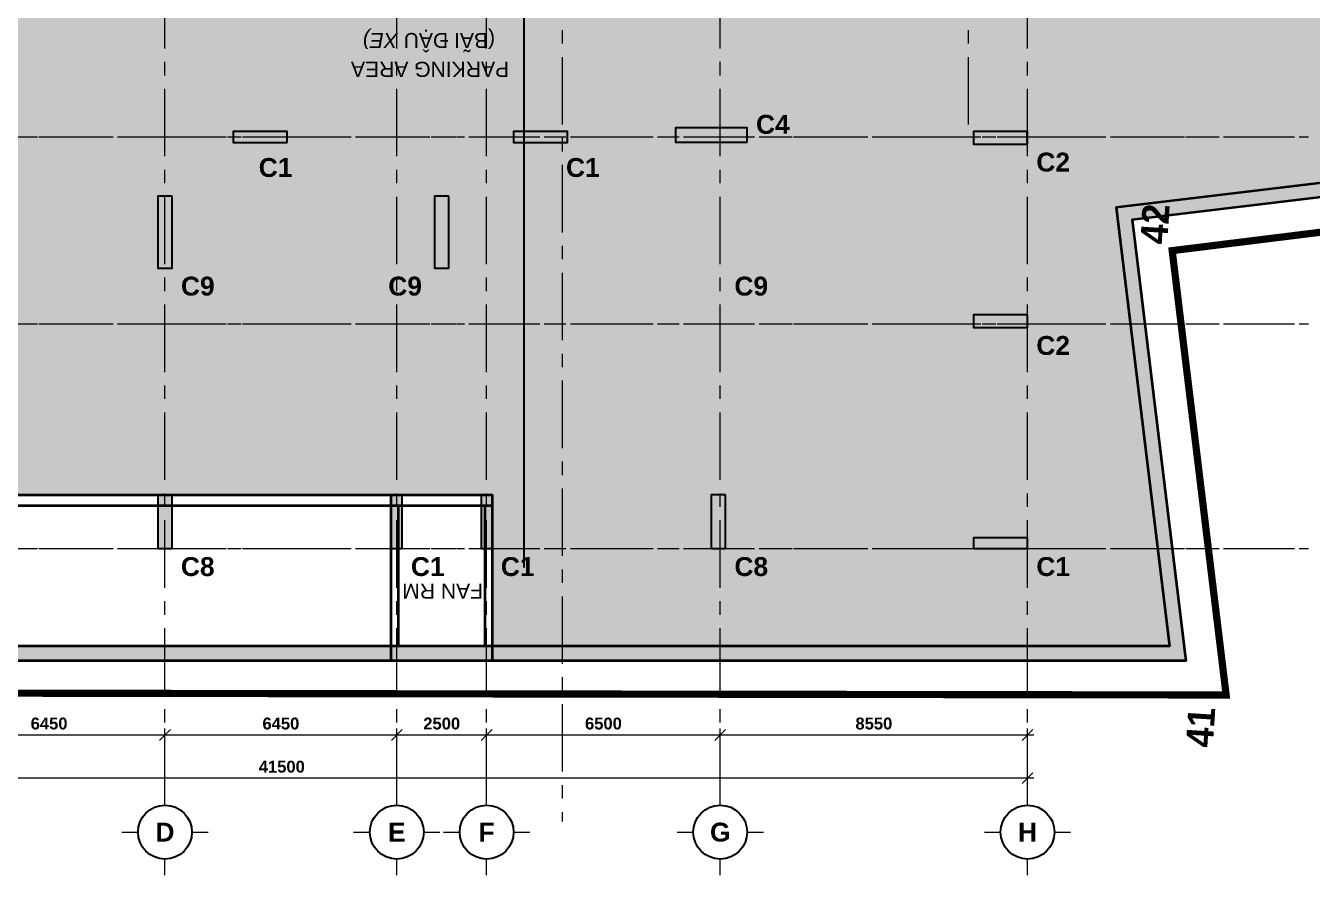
# Model space of a CAD drawing. Header units: millimetres. Extents: x -100356 to 314685, y 446 to 1273965.
# Drawn here: x 53870 to 89668, y 279176 to 302804 of the extents above; entities that cross this region are included whole.
import ezdxf
from ezdxf.enums import TextEntityAlignment as Align
from ezdxf.xclip import XClip

# ---------------------------------------------------------------- set-up
doc = ezdxf.new("R2010")
doc.units = ezdxf.units.MM
doc.header["$XCLIPFRAME"] = 2
for name, pattern in [('20180221 BF$0$b2$0$Kume - Key Plan Boundary', [16, 8, -2, 4, -2]), ('20180221 BF$0$Core - tb$0$HIDDEN', [0.375, 0.25, -0.125]), ('20180221 BF$0$DASHDOT', [1, 0.5, -0.25, 0, -0.25]), ('20180221 BF$0$HIDDEN', [0.375, 0.25, -0.125]), ('CENTER', [2, 1.25, -0.25, 0.25, -0.25]), ('gf$0$CENTER2', [28.575, 19.05, -3.175, 3.175, -3.175]), ('gf$0$Kume - Grid Line', [10.5, 6, -1.25, 2, -1.25])]:
    doc.linetypes.add(name, pattern=pattern)
doc.layers.get('DEFPOINTS').update_dxf_attribs({"lineweight": 13})
for name, color, linetype in [('20180221 BF$0$10', 1, 'Continuous'), ('20180221 BF$0$sohieu_diem', 2, 'Continuous'), ('20180221 BF$0$TREE', 99, 'Continuous'), ('STR', 7, 'Continuous')]:
    doc.layers.add(name, color=color, linetype=linetype)
for name, color, linetype, lineweight in [('20180221 BF$0$@ color hatch', 7, 'Continuous', 13), ('20180221 BF$0$b1$0$A-_WALL----_H', 1, 'Continuous', 18), ('20180221 BF$0$b1$0$Core - tb$0$A.Concrete', 7, 'Continuous', 35), ('20180221 BF$0$b2$0$A-_WALL----_E', 1, 'Continuous', 9), ('20180221 BF$0$b2$0$A-_WALLPRTN_E', 1, 'Continuous', 9), ('20180221 BF$0$b2$0$C-_SITEBNRY_E', 1, '20180221 BF$0$b2$0$Kume - Key Plan Boundary', 100), ('20180221 BF$0$setback', 1, 'Continuous', 13), ('20180221 BF$0$TEXT', 6, 'Continuous', 20), ('20180330-Ascent Plaza-TP-Ban ve so bo$0$20180221 BF$0$Core - tb$0$A.Wall', 2, 'Continuous', 35), ('@ color hatch', 7, 'Continuous', 13), ('A.Concrete', 7, 'Continuous', 25), ('gf$0$A.Axis', 251, 'gf$0$CENTER2', 13), ('LC.HA', 250, 'Continuous', 9), ('LDIM OUT', 250, 'Continuous', 13), ('LGI', 250, 'CENTER', 9), ('luoicot', 30, 'Continuous', 13), ('TEXT', 6, 'Continuous', 20), ('Text 35', 250, 'Continuous', 15), ('TXT', 1, 'Continuous', 25)]:
    doc.layers.add(name, color=color, linetype=linetype, lineweight=lineweight)
doc.styles.add('20180221 BF$0$VAPTIMN', font='VNI-Aptima-Bold.TTF')
doc.styles.add('20180221 BF$0$VnArial', font='Font - TrueType - Arial.ttf')
doc.styles.add('ARIAL', font='Font - TrueType - Arial Bold.ttf')
doc.dimstyles.new('TL 150 OUT', dxfattribs={"dimscale": 150, "dimtxt": 2.2, "dimasz": 2, "dimexe": 1.2, "dimexo": 1.5, "dimgap": 1, "dimtad": 1, "dimdec": 0, "dimdsep": 46, "dimtxsty": 'ARIAL', "dimblk": 'OBLIQUE', "dimcen": 2, "dimdle": 1.2, "dimclrd": 256, "dimclre": 256, "dimclrt": 4, "dimaunit": 1, "dimadec": 0, "dimazin": 0, "dimtfac": 1, "dimtdec": 0, "dimtix": 1, "dimtmove": 2, "dimatfit": 3, "dimfxl": 1, "dimtolj": 1, "dimtzin": 0, "dimarcsym": 0})

# ---------------------------------------------------------------- blocks, each defined once
blk = doc.blocks.new('20180221 BF$0$b2$0$Family - ___-1748564-1st Basement')
at = {"layer": '20180221 BF$0$b2$0$C-_SITEBNRY_E', "lineweight": 18}
for p, q in [((112405, 50879), (61188, 50955)), ((61188, 50955), (62689, 38597)), ((62689, 38597), (26483, 34106))]:
    blk.add_line(p, q, dxfattribs=at)
blk = doc.blocks.new('20180221 BF$0$hientrang')
at = {"layer": '20180221 BF$0$10', "color": 1, "linetype": 'Continuous'}
for p, q in [((-113704, 94445, 0), (-110540, 43326, 0)), ((-110540, 43326, 0), (-98301, 45606, 0)), ((-98301, 45606, 0), (-91530, 9756, 0))]:
    blk.add_line(p, q, dxfattribs=at)
at = {"layer": '20180221 BF$0$10', "color": 1}
for p, q in [((-113704, 94445, 0), (-110540, 43326, 0)), ((-110540, 43326, 0), (-98301, 45606, 0)), ((-98301, 45606, 0), (-91530, 9756, 0))]:
    blk.add_line(p, q, dxfattribs=at)
at = {"layer": '20180221 BF$0$setback', "color": 1, "linetype": '20180221 BF$0$DASHDOT', "ltscale": 200, "const_width": 200, "elevation": 0}
blk.add_lwpolyline([(-113704, 94445), (-110540, 43326), (-98301, 45606), (-91530, 9756)], dxfattribs=at)
at = {"layer": '20180221 BF$0$sohieu_diem', "color": 3, "const_width": 93.8, "elevation": 0}
for points in [[(-98348, 45606, 1), (-98254, 45606, 1)], [(-110586, 43326, 1), (-110493, 43326, 1)]]:
    blk.add_lwpolyline(points, format="xyb", close=True, dxfattribs=at)
at = {"layer": '20180221 BF$0$sohieu_diem', "color": 3, "style": '20180221 BF$0$VAPTIMN'}
for s, p in [('42', (-98151, 45756, 0)), ('41', (-112038, 43605, 0))]:
    blk.add_text(s, height=750, rotation=359.9273, dxfattribs=at).set_placement(p)
blk = doc.blocks.new('SECTION SYMBOL 2')
at = {"layer": 'TXT', "linetype": '20180221 BF$0$Core - tb$0$HIDDEN', "ltscale": 300, "const_width": 50}
blk.add_lwpolyline([(-1200, -31832), (-1200, 11798)], dxfattribs=at)
blk = doc.blocks.new('_Oblique')
at = {"color": 0, "linetype": 'ByBlock', "lineweight": -2}
blk.add_line((-0.5, -0.5), (0.5, 0.5), dxfattribs=at)
blk = doc.blocks.new('*D500')
at = {"layer": 'DEFPOINTS', "color": 0, "ltscale": 1000, "transparency": 16777216}
for p in [(-49500, 49084), (-40950, 49084), (-40950, 47584)]:
    blk.add_point(p, dxfattribs=at)
at = {"layer": 'LDIM OUT', "lineweight": -2, "ltscale": 1000, "transparency": 16777216}
for p, q in [((-49500, 48859), (-49500, 47404)), ((-40950, 48859), (-40950, 47404)), ((-49680, 47584), (-40770, 47584))]:
    blk.add_line(p, q, dxfattribs=at)
at = {"layer": 'LDIM OUT', "lineweight": -2, "ltscale": 1000, "transparency": 16777216, "xscale": 300, "yscale": 300, "zscale": 300, "rotation": 180}
blk.add_blockref('_Oblique', (-49500, 47584), dxfattribs=at)
at = {"layer": 'LDIM OUT', "lineweight": -2, "ltscale": 1000, "transparency": 16777216, "xscale": 300, "yscale": 300, "zscale": 300}
blk.add_blockref('_Oblique', (-40950, 47584), dxfattribs=at)
at = {"layer": 'LDIM OUT', "color": 4, "ltscale": 1000, "transparency": 16777216, "insert": (-45225, 47266), "char_height": 330, "attachment_point": 5, "rotation": 180, "style": 'ARIAL'}
blk.add_mtext('\\A1;8550', dxfattribs=at)
blk = doc.blocks.new('*D501')
at = {"layer": 'DEFPOINTS', "color": 0, "ltscale": 1000, "transparency": 16777216}
for p in [(-40950, 49084), (-34450, 49084), (-34450, 47584)]:
    blk.add_point(p, dxfattribs=at)
at = {"layer": 'LDIM OUT', "lineweight": -2, "ltscale": 1000, "transparency": 16777216}
for p, q in [((-40950, 48859), (-40950, 47404)), ((-34450, 48859), (-34450, 47404)), ((-41130, 47584), (-34270, 47584))]:
    blk.add_line(p, q, dxfattribs=at)
at = {"layer": 'LDIM OUT', "lineweight": -2, "ltscale": 1000, "transparency": 16777216, "xscale": 300, "yscale": 300, "zscale": 300, "rotation": 180}
blk.add_blockref('_Oblique', (-40950, 47584), dxfattribs=at)
at = {"layer": 'LDIM OUT', "lineweight": -2, "ltscale": 1000, "transparency": 16777216, "xscale": 300, "yscale": 300, "zscale": 300}
blk.add_blockref('_Oblique', (-34450, 47584), dxfattribs=at)
at = {"layer": 'LDIM OUT', "color": 4, "ltscale": 1000, "transparency": 16777216, "insert": (-37700, 47266), "char_height": 330, "attachment_point": 5, "rotation": 180, "style": 'ARIAL'}
blk.add_mtext('\\A1;6500', dxfattribs=at)
blk = doc.blocks.new('*D502')
at = {"layer": 'DEFPOINTS', "color": 0, "ltscale": 1000, "transparency": 16777216}
for p in [(-34450, 49084), (-31950, 49084), (-31950, 47584)]:
    blk.add_point(p, dxfattribs=at)
at = {"layer": 'LDIM OUT', "lineweight": -2, "ltscale": 1000, "transparency": 16777216}
for p, q in [((-34450, 48859), (-34450, 47404)), ((-31950, 48859), (-31950, 47404)), ((-34630, 47584), (-31770, 47584))]:
    blk.add_line(p, q, dxfattribs=at)
at = {"layer": 'LDIM OUT', "lineweight": -2, "ltscale": 1000, "transparency": 16777216, "xscale": 300, "yscale": 300, "zscale": 300, "rotation": 180}
blk.add_blockref('_Oblique', (-34450, 47584), dxfattribs=at)
at = {"layer": 'LDIM OUT', "lineweight": -2, "ltscale": 1000, "transparency": 16777216, "xscale": 300, "yscale": 300, "zscale": 300}
blk.add_blockref('_Oblique', (-31950, 47584), dxfattribs=at)
at = {"layer": 'LDIM OUT', "color": 4, "ltscale": 1000, "transparency": 16777216, "insert": (-33200, 47266), "char_height": 330, "attachment_point": 5, "rotation": 180, "style": 'ARIAL'}
blk.add_mtext('\\A1;2500', dxfattribs=at)
blk = doc.blocks.new('*D503')
at = {"layer": 'DEFPOINTS', "color": 0, "ltscale": 1000, "transparency": 16777216}
for p in [(-31950, 49084), (-25500, 49084), (-25500, 47584)]:
    blk.add_point(p, dxfattribs=at)
at = {"layer": 'LDIM OUT', "lineweight": -2, "ltscale": 1000, "transparency": 16777216}
for p, q in [((-31950, 48859), (-31950, 47404)), ((-25500, 48859), (-25500, 47404)), ((-32130, 47584), (-25320, 47584))]:
    blk.add_line(p, q, dxfattribs=at)
at = {"layer": 'LDIM OUT', "lineweight": -2, "ltscale": 1000, "transparency": 16777216, "xscale": 300, "yscale": 300, "zscale": 300, "rotation": 180}
blk.add_blockref('_Oblique', (-31950, 47584), dxfattribs=at)
at = {"layer": 'LDIM OUT', "lineweight": -2, "ltscale": 1000, "transparency": 16777216, "xscale": 300, "yscale": 300, "zscale": 300}
blk.add_blockref('_Oblique', (-25500, 47584), dxfattribs=at)
at = {"layer": 'LDIM OUT', "color": 4, "ltscale": 1000, "transparency": 16777216, "insert": (-28725, 47266), "char_height": 330, "attachment_point": 5, "rotation": 180, "style": 'ARIAL'}
blk.add_mtext('\\A1;6450', dxfattribs=at)
blk = doc.blocks.new('*D504')
at = {"layer": 'DEFPOINTS', "color": 0, "ltscale": 1000, "transparency": 16777216}
for p in [(-25500, 49084), (-19050, 49084), (-19050, 47584)]:
    blk.add_point(p, dxfattribs=at)
at = {"layer": 'LDIM OUT', "lineweight": -2, "ltscale": 1000, "transparency": 16777216}
for p, q in [((-25500, 48859), (-25500, 47404)), ((-19050, 48859), (-19050, 47404)), ((-25680, 47584), (-18870, 47584))]:
    blk.add_line(p, q, dxfattribs=at)
at = {"layer": 'LDIM OUT', "lineweight": -2, "ltscale": 1000, "transparency": 16777216, "xscale": 300, "yscale": 300, "zscale": 300, "rotation": 180}
blk.add_blockref('_Oblique', (-25500, 47584), dxfattribs=at)
at = {"layer": 'LDIM OUT', "lineweight": -2, "ltscale": 1000, "transparency": 16777216, "xscale": 300, "yscale": 300, "zscale": 300}
blk.add_blockref('_Oblique', (-19050, 47584), dxfattribs=at)
at = {"layer": 'LDIM OUT', "color": 4, "ltscale": 1000, "transparency": 16777216, "insert": (-22275, 47266), "char_height": 330, "attachment_point": 5, "rotation": 180, "style": 'ARIAL'}
blk.add_mtext('\\A1;6450', dxfattribs=at)
blk = doc.blocks.new('BLOCK TRUC')
for p, q in [((0, 500), (0, 800)), ((500, 0), (800, 0)), ((-800, 0), (-500, 0)), ((0, -800), (0, -500))]:
    blk.add_line(p, q)
at = {"lineweight": 25}
blk.add_circle((0, 0), 500, dxfattribs=at)
at = {"style": 'ARIAL'}
blk.add_attdef('1-2', text='', height=350, rotation=0, dxfattribs=at).set_placement((0, 0), align=Align.MIDDLE_CENTER)
blk = doc.blocks.new('*D508')
at = {"layer": 'DEFPOINTS', "color": 0, "ltscale": 1000, "transparency": 16777216}
for p in [(-49500, 49084), (-8000, 48784), (-8000, 47404)]:
    blk.add_point(p, dxfattribs=at)
at = {"layer": 'LDIM OUT', "lineweight": -2, "ltscale": 1000, "transparency": 16777216}
for p, q in [((-49680, 48784), (-7820, 48784)), ((-49500, 48859), (-49500, 48604)), ((-8000, 47629), (-8000, 48964))]:
    blk.add_line(p, q, dxfattribs=at)
at = {"layer": 'LDIM OUT', "lineweight": -2, "ltscale": 1000, "transparency": 16777216, "xscale": 300, "yscale": 300, "zscale": 300, "rotation": 180}
blk.add_blockref('_Oblique', (-49500, 48784), dxfattribs=at)
at = {"layer": 'LDIM OUT', "lineweight": -2, "ltscale": 1000, "transparency": 16777216, "xscale": 300, "yscale": 300, "zscale": 300}
blk.add_blockref('_Oblique', (-8000, 48784), dxfattribs=at)
at = {"layer": 'LDIM OUT', "color": 4, "ltscale": 1000, "transparency": 16777216, "insert": (-28750, 48466), "char_height": 330, "attachment_point": 5, "rotation": 180, "style": 'ARIAL'}
blk.add_mtext('\\A1;41500', dxfattribs=at)
blk = doc.blocks.new('X-GRID')
at = {"layer": 'LGI', "ltscale": 1500}
for p, q in [((-36550, -7272.6), (-36550, 49990.7)), ((-49500, 49486.8), (-49500, -7272.6)), ((-40950, 49486.8), (-40950, -7272.6)), ((-34450, 49486.8), (-34450, -7272.6)), ((-31950, 49486.8), (-31950, -7272.6)), ((-25500, 49486.8), (-25500, -7272.6)), ((5008.8, 42400), (-57318.6, 42400)), ((5008.8, 36150), (-57318.6, 36150)), ((5008.8, 30950), (-57318.6, 30950)), ((-47850, -7272.6), (-47850, 30850))]:
    blk.add_line(p, q, dxfattribs=at)
at = {"xscale": 1.5, "yscale": 1.5, "zscale": 1.5, "rotation": 180}
for p, values in [((-49500, 50284), {'1-2': 'H'}), ((-40950, 50284), {'1-2': 'G'}), ((-34450, 50284), {'1-2': 'F'}), ((-31950, 50284), {'1-2': 'E'}), ((-25500, 50284), {'1-2': 'D'})]:
    blk.add_blockref('BLOCK TRUC', p, dxfattribs=at).add_auto_attribs(values)
at = {"layer": 'LDIM OUT', "ltscale": 1000}
for base, p1, p2, picture, middle in [((-40950, 47584), (-49500, 49084), (-40950, 49084), '*D500', (-45225, 47265.5)), ((-8000, 48784), (-49500, 49084), (-8000, 47404), '*D508', (-28750, 48465.5)), ((-34450, 47584), (-40950, 49084), (-34450, 49084), '*D501', (-37700, 47265.5)), ((-31950, 47584), (-34450, 49084), (-31950, 49084), '*D502', (-33200, 47265.5)), ((-25500, 47584), (-31950, 49084), (-25500, 49084), '*D503', (-28725, 47265.5)), ((-19050, 47584), (-25500, 49084), (-19050, 49084), '*D504', (-22275, 47265.5))]:
    dim = blk.add_linear_dim(base=base, p1=p1, p2=p2, dimstyle='TL 150 OUT', override={"dimtad": 4}, dxfattribs=at)
    dim.commit()
    dim.dimension.update_dxf_attribs({"geometry": picture, "text_midpoint": middle})
blk = doc.blocks.new('A$C60262ED2')
at = {"layer": 'LC.HA'}
h = blk.add_hatch(color=256, dxfattribs=at)
h.dxf.hatch_style = 1
h.paths.add_polyline_path([(49110, 20387), (49110, 20784), (47110, 20784), (47110, 20387)])
h = blk.add_hatch(color=256, dxfattribs=at)
h.dxf.hatch_style = 1
h.paths.add_polyline_path([(36309, 20384), (36309, 20684), (34809, 20684), (34809, 20384)])
h = blk.add_hatch(color=256, dxfattribs=at)
h.dxf.hatch_style = 1
h.paths.add_polyline_path([(44109, 20384), (44109, 20684), (42609, 20684), (42609, 20384)])
h = blk.add_hatch(color=256, dxfattribs=at)
h.dxf.hatch_style = 1
h.paths.add_polyline_path([(56909, 20334), (56909, 20684), (55409, 20684), (55409, 20334)])
h = blk.add_hatch(color=256, dxfattribs=at)
h.dxf.hatch_style = 1
h.paths.add_polyline_path([(33109, 18884), (32709, 18884), (32709, 16884), (33109, 16884)])
h = blk.add_hatch(color=256, dxfattribs=at)
h.dxf.hatch_style = 1
h.paths.add_polyline_path([(40809, 18884), (40409, 18884), (40409, 16884), (40809, 16884)])
h = blk.add_hatch(color=256, dxfattribs=at)
h.dxf.hatch_style = 1
h.paths.add_polyline_path([(56909, 15234), (56909, 15584), (55409, 15584), (55409, 15234)])
h = blk.add_hatch(color=256, dxfattribs=at)
h.dxf.hatch_style = 1
h.paths.add_polyline_path([(33107, 10584), (32707, 10584), (32707, 9084), (33107, 9084)])
h = blk.add_hatch(color=256, dxfattribs=at)
h.dxf.hatch_style = 1
h.paths.add_polyline_path([(39507, 10584), (39207, 10584), (39207, 9084), (39507, 9084)])
h = blk.add_hatch(color=256, dxfattribs=at)
h.dxf.hatch_style = 1
h.paths.add_polyline_path([(42009, 10584), (41709, 10584), (41709, 9084), (42009, 9084)])
h = blk.add_hatch(color=256, dxfattribs=at)
h.dxf.hatch_style = 1
h.paths.add_polyline_path([(48509, 10584), (48109, 10584), (48109, 9084), (48509, 9084)])
h = blk.add_hatch(color=256, dxfattribs=at)
h.dxf.hatch_style = 1
h.paths.add_polyline_path([(56909, 9084), (56909, 9384), (55409, 9384), (55409, 9084)])
at = {"layer": 'STR', "ltscale": 1000, "elevation": 0}
for points in [[(49110, 20387), (49110, 20784), (47110, 20784), (47110, 20387)], [(36309, 20384), (36309, 20684), (34809, 20684), (34809, 20384)], [(44109, 20384), (44109, 20684), (42609, 20684), (42609, 20384)], [(56909, 20334), (56909, 20684), (55409, 20684), (55409, 20334)], [(33109, 18884), (32709, 18884), (32709, 16884), (33109, 16884)], [(40809, 18884), (40409, 18884), (40409, 16884), (40809, 16884)], [(56909, 15234), (56909, 15584), (55409, 15584), (55409, 15234)], [(33107, 10584), (32707, 10584), (32707, 9084), (33107, 9084)], [(39507, 10584), (39207, 10584), (39207, 9084), (39507, 9084)], [(42009, 10584), (41709, 10584), (41709, 9084), (42009, 9084)], [(48509, 10584), (48109, 10584), (48109, 9084), (48509, 9084)], [(56909, 9084), (56909, 9384), (55409, 9384), (55409, 9084)]]:
    blk.add_lwpolyline(points, close=True, dxfattribs=at)
at = {"rotation": 180}
blk.add_blockref('X-GRID', (7409, 51484, 0), dxfattribs=at)
at = {"layer": 'Text 35', "ltscale": 1000, "style": 'ARIAL'}
for s, p in [('C4', (49354, 20623, 0)), ('C2', (57154, 19574, 0)), ('C1', (35517, 19423, 0)), ('C1', (44067, 19423, 0)), ('C9', (33354, 16124, 0)), ('C9', (39122, 16124, 0)), ('C9', (48754, 16124, 0)), ('C2', (57154, 14473, 0)), ('C8', (33352, 8323, 0)), ('C1', (39752, 8323, 0)), ('C1', (42254, 8323, 0)), ('C8', (48754, 8323, 0)), ('C1', (57154, 8324, 0))]:
    blk.add_text(s, height=525, dxfattribs=at).set_placement(p)
blk = doc.blocks.new('column')
at = {"layer": 'luoicot', "ltscale": 0.5}
blk.add_blockref('A$C60262ED2', (-47109, -40384, 0), dxfattribs=at)

msp = doc.modelspace()

# ---------------------------------------------------------------- hatches: boundary and pattern name
at = {"layer": '20180221 BF$0$b1$0$A-_WALL----_H'}
h = msp.add_hatch(color=250, dxfattribs=at)
h.paths.add_polyline_path([(29140.7, 333715.3), (83338.5, 333715.3), (84916, 322600), (115531.1, 329953.9), (117417.3, 324097.5), (137970.3, 330717), (139564.1, 325268.3), (145578.1, 304707.7), (84657.1, 297401.1), (86145.9, 285144.4), (37240.3, 285144.4), (37240.3, 306744.8), (31526.6, 306744.8), (29140.7, 308343.6)])
h.paths.add_polyline_path([(29540.7, 333315.3), (82991.2, 333315.3), (84581.7, 322108.4), (115264.1, 329478.4), (117159.2, 323594.2), (137701.7, 330210.3), (139180.2, 325156), (145061.6, 305048.7), (84211.7, 297750.6), (85694.4, 285544.4), (37640.3, 285544.4), (37640.3, 307144.8), (31648.3, 307144.8), (29540.7, 308557.1)], flags=16)
at = {"layer": '@ color hatch', "ltscale": 0.5}
h = msp.add_hatch(color=252, dxfattribs=at)
h.dxf.hatch_style = 1
edge = h.paths.add_edge_path()
edge.add_line((29540.6, 333315.3), (29540.6, 319459.8))
edge.add_line((29540.6, 319459.8), (32244.4, 319451.9))
edge.add_line((32244.4, 319451.9), (32244.4, 321359.9))
edge.add_line((32244.4, 321359.9), (36088.6, 321359.9))
edge.add_line((36088.6, 321359.9), (36088.6, 318025))
edge.add_line((36088.6, 318025), (42425.5, 318025))
edge.add_line((42425.5, 318025), (42425.5, 304294.4))
edge.add_line((42425.5, 304294.4), (42643.5, 304294.4))
edge.add_line((42643.5, 304294.4), (42643.5, 300559.8))
edge.add_arc((53143.5, 300559.8), 10500, 180, 270)
edge.add_line((53143.5, 290059.8), (53143.5, 289759.8))
edge.add_line((53143.5, 289759.8), (66842.4, 289759.8))
edge.add_line((66842.4, 289759.8), (66842.4, 285544.4))
edge.add_line((66842.4, 285544.4), (85694.2, 285544.4))
edge.add_line((85694.2, 285544.4), (84230, 297752.8))
edge.add_line((84230, 297752.8), (145061.4, 305048.7))
edge.add_line((145061.4, 305048.7), (137701.6, 330210.3))
edge.add_line((137701.6, 330210.3), (117159, 323594.2))
edge.add_line((117159, 323594.2), (115263.9, 329478.4))
edge.add_line((115263.9, 329478.4), (84581.5, 322108.4))
edge.add_line((84581.5, 322108.4), (82991, 333315.3))
edge.add_line((82991, 333315.3), (79044.2, 333315.3))
edge.add_line((79044.2, 333315.3), (79044.2, 329159.8))
edge.add_line((79044.2, 329159.8), (72890.8, 329159.8))
edge.add_line((72890.8, 329159.8), (72890.8, 333315.4))
edge.add_line((72890.8, 333315.4), (29540.6, 333315.3))
h.paths.add_polyline_path([(106186.1, 316249.6), (105230.1, 324195), (110701.6, 325624.6), (112252.7, 324676.9), (113166.7, 317090.6)], flags=16)
h.paths.add_polyline_path([(63470.6, 303338.6), (68944.2, 303338.7), (68944.2, 308376.9), (71340.6, 308376.9), (71340.6, 319559.9), (66242.8, 319559.8), (66242.8, 317159.8), (63472.9, 317159.8), (63472.9, 316959.8)], flags=16)
h.paths.add_polyline_path([(126157.7, 319989.4), (125778.5, 323155.5), (131668.6, 325271.6), (134228.4, 325576), (134501.2, 323298.8), (134774, 321021.5)], flags=16)

# ---------------------------------------------------------------- linework, layer by layer
at = {"layer": '20180221 BF$0$@ color hatch', "color": 7, "linetype": '20180221 BF$0$HIDDEN', "ltscale": 1000, "const_width": 30, "elevation": 0}
msp.add_lwpolyline([(115264.1, 329478.4), (84581.7, 322108.4), (82991.2, 333315.3), (79044.4, 333315.3), (79044.4, 329159.8), (72890.9, 329159.8), (72890.9, 333315.4), (29540.7, 333315.3), (29540.7, 319459.8), (32244.6, 319451.9), (32244.6, 321359.9), (36088.8, 321359.9), (36088.8, 318025), (42425.7, 318025), (42425.7, 304294.4), (42643.7, 304294.4), (42643.7, 300559.8, 0.4142136), (53143.7, 290059.8), (53143.7, 289759.8), (66842.6, 289759.8), (66842.6, 285544.4), (85694.4, 285544.4), (84230.2, 297752.8), (145061.6, 305048.7)], format="xyb", dxfattribs=at)
msp.add_lwpolyline([(37640.3, 304088.8), (42340, 304088.8), (42343.7, 300548.7, 0.4057998), (52843.7, 289764), (52843.7, 289463.9), (64039, 289463.9), (64039, 285544.4), (37640.3, 285544.4)], format="xyb", close=True, dxfattribs=at)
at = {"layer": '20180221 BF$0$b1$0$Core - tb$0$A.Concrete', "elevation": 0}
for points in [[(29140.7, 333715.3), (83338.5, 333715.3), (84916, 322600), (115531.1, 329953.9), (117417.3, 324097.5), (137970.3, 330717), (139564.1, 325268.3), (145578.1, 304707.7), (84657.1, 297401.1), (86145.9, 285144.4), (37240.3, 285144.4), (37240.3, 306744.8), (31526.6, 306744.8), (29140.7, 308343.6)], [(29540.7, 333315.3), (82991.2, 333315.3), (84581.7, 322108.4), (115264.1, 329478.4), (117159.2, 323594.2), (137701.7, 330210.3), (139180.2, 325156), (145061.6, 305048.7), (84211.7, 297750.6), (85694.4, 285544.4), (37640.3, 285544.4), (37640.3, 307144.8), (31648.3, 307144.8), (29540.7, 308557.1)]]:
    msp.add_lwpolyline(points, close=True, dxfattribs=at)
at = {"layer": '20180221 BF$0$b2$0$A-_WALL----_E'}
msp.add_line((81723.9, 299559.8, 0), (81723.9, 299859.8, 0), dxfattribs=at)
at = {"layer": '20180221 BF$0$b2$0$A-_WALLPRTN_E', "lineweight": 18}
msp.add_line((81738.9, 299544.8, 0), (81738.9, 299874.8, 0), dxfattribs=at)
at = {"layer": '20180330-Ascent Plaza-TP-Ban ve so bo$0$20180221 BF$0$Core - tb$0$A.Wall', "ltscale": 0.5, "elevation": 0}
for points in [[(42343.7, 304294.4), (42343.7, 300559.8, 0.4142136), (53143.7, 289759.8), (66842.6, 289759.8)], [(52843.7, 289463.9, 0.0067577), (53143.7, 289459.8), (66842.6, 289459.8)]]:
    msp.add_lwpolyline(points, format="xyb", dxfattribs=at)
for points in [[(64039, 289760), (66844.6, 289760), (66844.6, 285144.4), (64039, 285144.4)], [(64239, 289459.8), (66644.6, 289459.8), (66644.6, 285544.4), (64239, 285544.4)]]:
    msp.add_lwpolyline(points, close=True, dxfattribs=at)
at = {"layer": 'gf$0$A.Axis', "linetype": 'gf$0$Kume - Grid Line', "lineweight": 9, "ltscale": 100}
for p, q in [((26299.5, 299709.8, 0), (89559.5, 299709.8, 0)), ((26299.5, 294509.8, 0), (89559.5, 294509.8, 0)), ((26299.5, 288259.8, 0), (89559.5, 288259.8, 0))]:
    msp.add_line(p, q, dxfattribs=at)

# ---------------------------------------------------------------- block references
at = {"layer": '20180221 BF$0$b2$0$C-_SITEBNRY_E', "lineweight": 18, "rotation": 180}
msp.add_blockref('20180221 BF$0$b2$0$Family - ___-1748564-1st Basement', (148459.1, 335145, 0), dxfattribs=at)
at = {"layer": '20180221 BF$0$TREE'}
ref = msp.add_blockref('20180221 BF$0$hientrang', (137502.3, 391767.9, 0), dxfattribs=dict(at, rotation=86.37342821610302))
XClip(ref).set_block_clipping_path([(-121163.6677206126, 112835.5373194454), (-112147.2811558732, -29423.0062568703), (-23551.8986045148, -23807.8059542924), (-32568.2851692542, 118450.7376220233)])
at = {"layer": 'A.Concrete'}
msp.add_blockref('column', (71944.3, 319559.8, 0), dxfattribs=at)
at = {"layer": 'TEXT'}
msp.add_blockref('SECTION SYMBOL 2', (68934.8, 319559.8, 0), dxfattribs=at)

# ---------------------------------------------------------------- texts
at = {"layer": '20180221 BF$0$TEXT', "style": '20180221 BF$0$VnArial'}
msp.add_text('FAN RM', height=420, rotation=180, dxfattribs=at).set_placement((66593.7, 287288.7, 0))
at = {"layer": '20180221 BF$0$TEXT', "char_height": 420, "width": 10564.245, "attachment_point": 2, "rotation": 180, "line_spacing_factor": 0.941778, "style": '20180221 BF$0$VnArial'}
for s, insert in [('(BÃI ĐẬU{\\fArial|b0|i1|c163|p34; XE)}', (65087.6, 302182.2, 0)), ('PARKING AREA', (65120.1, 301380.7))]:
    msp.add_mtext(s, dxfattribs=dict(at, insert=insert))

doc.saveas('drawing.dxf')
